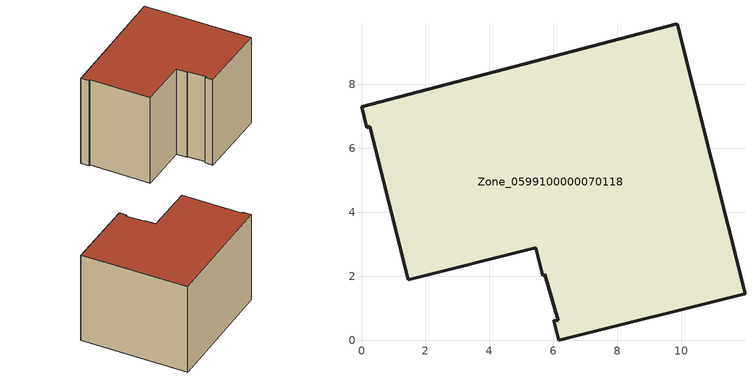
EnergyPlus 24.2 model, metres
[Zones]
Zone_0599100000070118
 floor ground (C_G): 6.15,0.61 5.73,2.07 5.67,2.02 5.45,2.9 1.47,1.9 0.26,6.7 0.16,6.64 0,7.3 9.87,9.9 11.99,1.46 6.17,0 6.01,0.62 z0
 wall outside (C_F): 6.17,0 11.99,1.46 9.87,9.9 0,7.3 0.16,6.64 0.26,6.7 1.47,1.9 5.45,2.9 5.67,2.02 5.73,2.07 6.15,0.61 6.01,0.62 6.17,0 z0:7.53
 roof outside (C_R): 5.73,2.07 6.15,0.61 6.01,0.62 6.17,0 11.99,1.46 9.87,9.9 0,7.3 0.16,6.64 0.26,6.7 1.47,1.9 5.45,2.9 5.67,2.02 z7.53
[BUILDING]
Pand.0599100000070118: North Axis=0; Terrain=City; Loads Convergence Tolerance Value=0.04; Temperature Convergence Tolerance Value=0.4; Solar Distribution=FullExterior; Maximum Number of Warmup Days=25; Minimum Number of Warmup Days=1
[Site:Location]
Rotterdam.The.Hague.AP_ZH_NLD Design_Conditions: Latitude=51.96; Longitude=4.45; Time Zone=1; Elevation=-4.5
[SITE:GROUNDTEMPERATURE:BUILDINGSURFACE]
18, 18, 18, 18, 18, 18, 18, 18, 18, 18, 18, 18
[MATERIAL] Thermal Absorptance=0.9; Solar Absorptance=0.7; Visible Absorptance=0.7
Name | Roughness | Thickness | Conductivity | Density | Specific Heat
G.TC.1975-1991 | MediumSmooth | 0.15 | 0.288461 | 540 | 1210
F.TC.1975-1991 | Rough | 0.3 | 0.230769 | 1920 | 840
R.TC.1975-1991 | MediumRough | 0.2 | 0.153846 | 1500 | 1000
[CONSTRUCTION]
C_G: G.TC.1975-1991
C_F: F.TC.1975-1991
C_R: R.TC.1975-1991
[ZONE]
Zone_0599100000070118: Type=1; Multiplier=1; Ceiling Height=Autocalculate; Volume=Autocalculate; Floor Area=autocalculate; Part of Total Floor Area=Yes
[ZONEINFILTRATION:DESIGNFLOWRATE]
Infil_Zone_0599100000070118: Zone or ZoneList or Space or SpaceList=Zone_0599100000070118; Schedule=AlwaysOn; Design Flow Rate Calculation Method=Flow/Area; Flow Rate per Floor Area=0.003; Constant Term Coefficient=1; Temperature Term Coefficient=0; Velocity Term Coefficient=0; Velocity Squared Term Coefficient=0
[HVACTEMPLATE:ZONE:IDEALLOADSAIRSYSTEM]
Zone_0599100000070118: Maximum Heating Supply Air Temperature=50; Minimum Cooling Supply Air Temperature=13; Maximum Heating Supply Air Humidity Ratio=0.0156; Minimum Cooling Supply Air Humidity Ratio=0.0077; Heating Limit=NoLimit; Cooling Limit=NoLimit; Dehumidification Control Type=ConstantSensibleHeatRatio; Cooling Sensible Heat Ratio=0.7; Dehumidification Setpoint=60; Humidification Control Type=None; Humidification Setpoint=30; Outdoor Air Method=None; Outdoor Air Flow Rate per Person=0.00944; Outdoor Air Flow Rate per Zone Floor Area=0; Outdoor Air Flow Rate per Zone=0; Demand Controlled Ventilation Type=None; Outdoor Air Economizer Type=NoEconomizer; Heat Recovery Type=None; Sensible Heat Recovery Effectiveness=0.7; Latent Heat Recovery Effectiveness=0.65
[ZONECONTROL:THERMOSTAT]
ThermostatControl_Zone_0599100000070118: Zone or ZoneList=Zone_0599100000070118; Control Type Schedule=DualSetpointControlType; Control 1=Thermostat_Zone_0599100000070118; Temperature Difference Between Cutout And Setpoint=0
[THERMOSTATSETPOINT:DUALSETPOINT]
Thermostat_Zone_0599100000070118: Heating Setpoint Temperature Schedule=HeatingSetpoint_Zone_0599100000070118; Cooling Setpoint Temperature Schedule=CoolingSetpoint_Zone_0599100000070118
[SCHEDULE:COMPACT]
HeatingSetpoint_Zone_0599100000070118: Through: 12/31, For: AllDays, Until: 24:00, 21
CoolingSetpoint_Zone_0599100000070118: Through: 12/31, For: AllDays, Until: 24:00, 24
DualSetpointControlType: Through: 12/31, For: AllDays, Until: 24:00, 4
AlwaysOn: Through: 12/31, For: AllDays, Until: 24:00, 1
